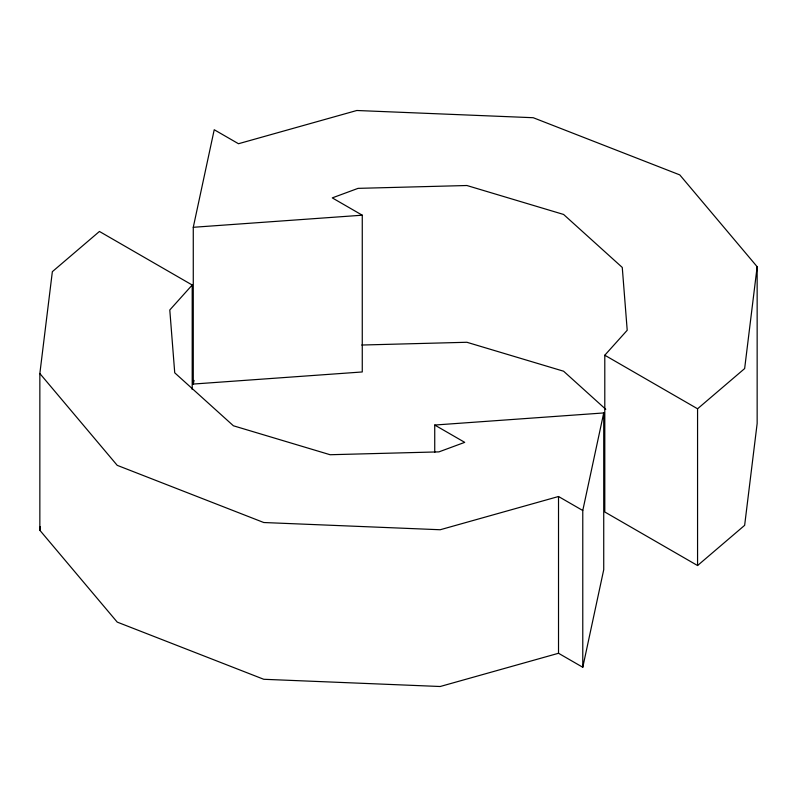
<?xml version="1.0" encoding="UTF-8"?>
<svg xmlns="http://www.w3.org/2000/svg" width="797" height="797" viewBox="0 0 797 797"><rect width="100%" height="100%" fill="white"/><g stroke="black" fill="none" stroke-linecap="round" stroke-linejoin="round"><path stroke-width="1.2" d="M434.734 452.407L434.734 425.04L603.727 412.946L603.727 569.706L582.776 667.268L558.518 653.271L440.183 686.506L263.767 679.283L117.229 622.108L39.85 530.284L39.85 373.524L52.353 271.667L99.436 231.459L192.207 285.017L192.207 389.524M39.85 530.284L40.298 526.598M757.15 266.716L744.647 368.573L697.564 408.781L697.564 565.541L604.793 511.983L604.793 355.223L627.209 330.267L622.268 267.443L563.589 214.453L466.883 185.512L358.062 188.361L332.279 197.885L362.266 215.2L362.266 371.96L193.273 384.054L193.273 227.294L214.224 129.732L238.482 143.729L356.817 110.494L533.233 117.717L679.771 174.892L757.15 266.716L757.15 423.476L744.647 525.333L697.564 565.541M193.273 384.054L194.05 380.438M582.776 667.268L582.776 510.508L603.727 412.946M192.207 285.017L169.791 309.983L174.732 372.807L233.411 425.787L330.117 454.728L438.938 451.879L464.721 442.355L434.734 425.04M582.776 510.508L558.518 496.511L440.183 529.746L263.767 522.523L117.229 465.348L39.85 373.524M193.273 227.294L362.266 215.2M361.778 345.031L466.883 342.272L563.589 371.213L605.77 409.299M604.793 355.223L697.564 408.781M558.518 496.511L558.518 653.271"/></g></svg>
